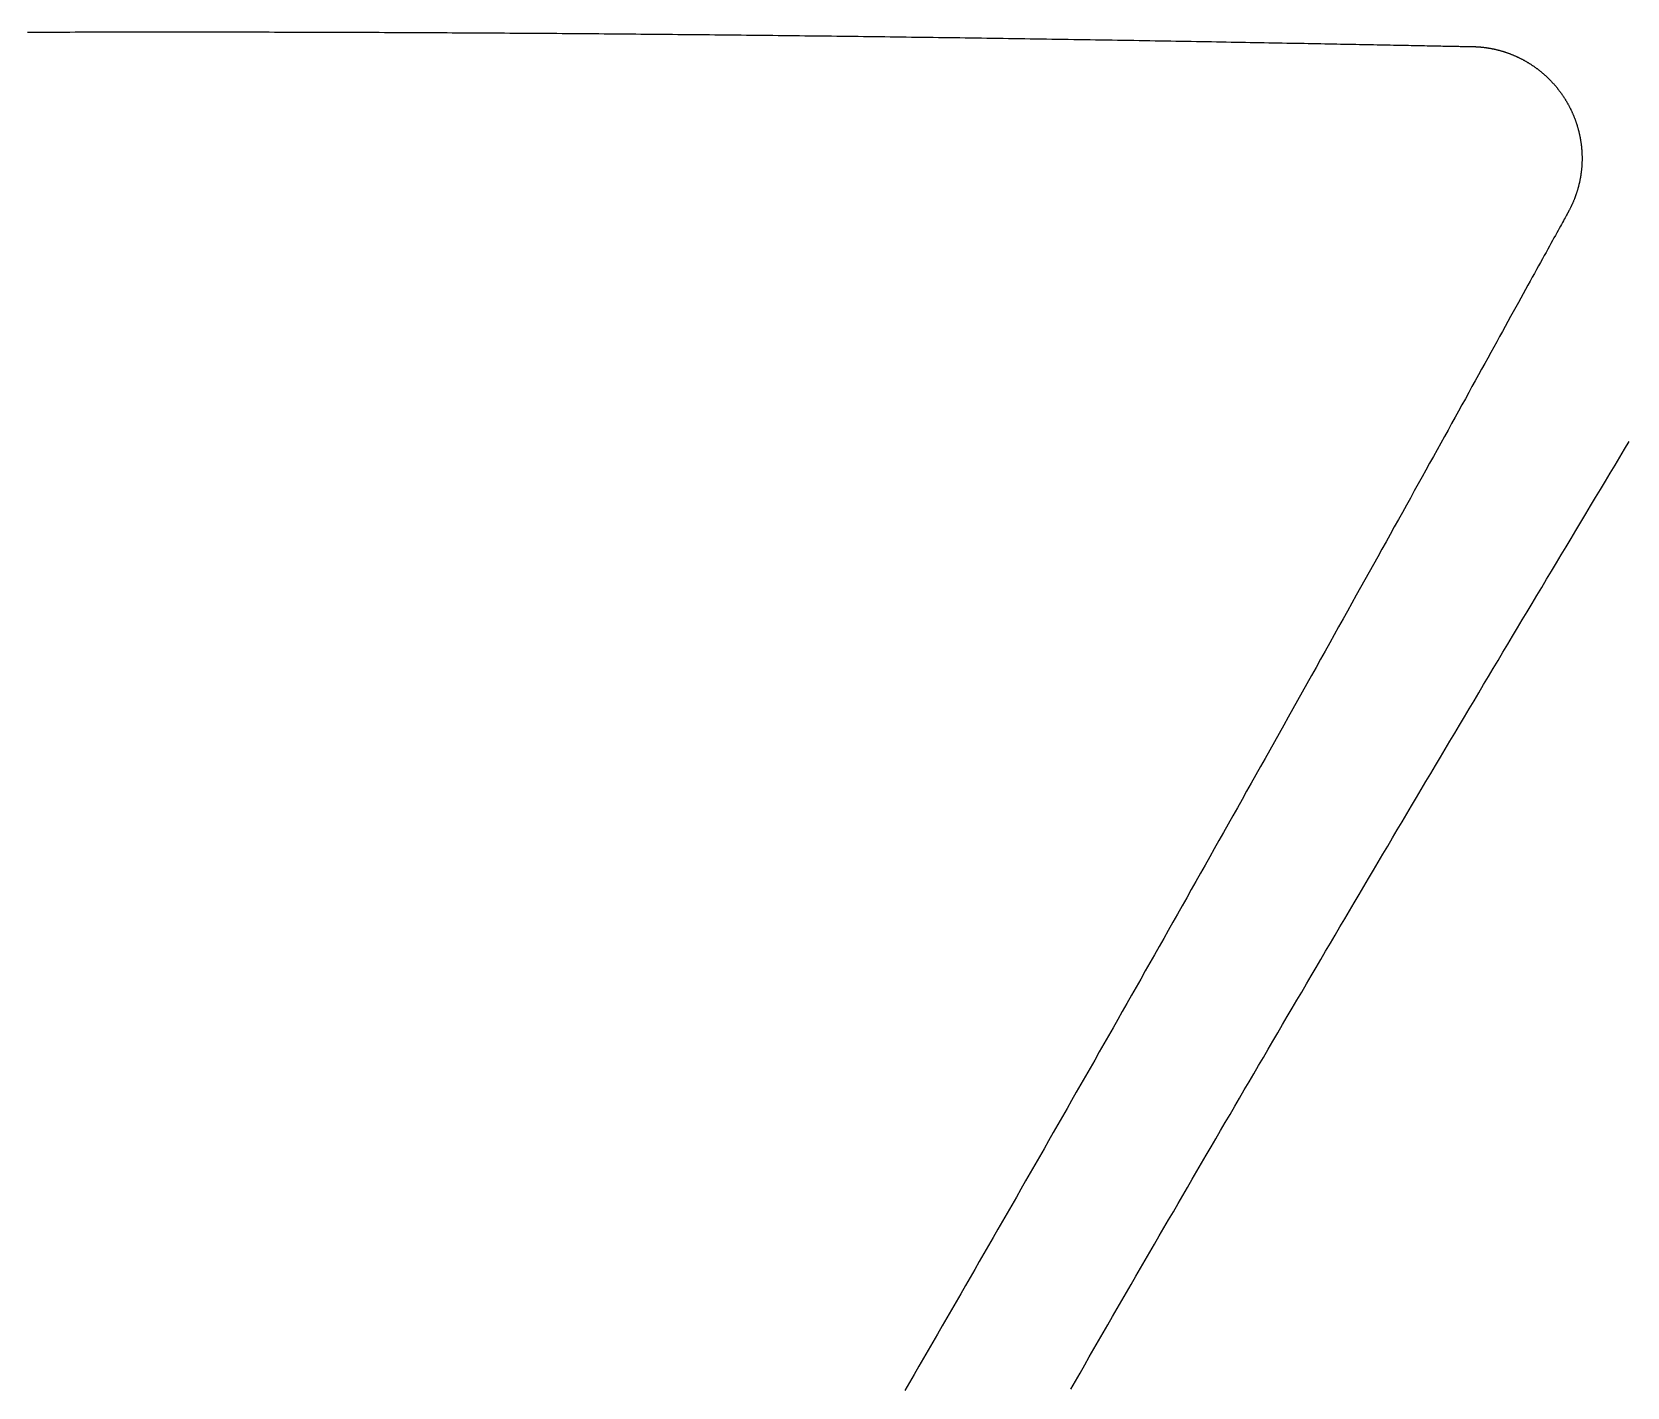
# Model space of a CAD drawing. Extents: x -3 to 136, y 0 to 121.
# Drawn here: x 64.88 to 81.09, y 74.51 to 88.28 of the extents above; entities that cross this region are included whole.
import ezdxf

# ---------------------------------------------------------------- set-up
doc = ezdxf.new("R2010")
doc.units = 0
doc.layers.get('0').update_dxf_attribs({"linetype": 'CONTINUOUS'})

msp = doc.modelspace()

# ---------------------------------------------------------------- linework, layer by layer
for points in [[(64.8318, 88.282, 0), (64.8855, 88.2821, 0), (64.9393, 88.2822, 0), (64.993, 88.2824, 0), (65.0467, 88.2825, 0), (65.1004, 88.2826, 0), (65.1541, 88.2827, 0), (65.2077, 88.2828, 0), (65.2614, 88.2829, 0), (65.315, 88.283, 0), (65.3686, 88.2831, 0), (65.4222, 88.2832, 0), (65.4758, 88.2833, 0), (65.5293, 88.2834, 0), (65.5829, 88.2835, 0), (65.6364, 88.2835, 0), (65.6899, 88.2836, 0), (65.7434, 88.2836, 0), (65.7969, 88.2837, 0), (65.8504, 88.2837, 0), (65.9038, 88.2838, 0), (65.9573, 88.2838, 0), (66.0107, 88.2838, 0), (66.0641, 88.2839, 0), (66.1175, 88.2839, 0), (66.1709, 88.2839, 0), (66.2243, 88.2839, 0), (66.2777, 88.2839, 0), (66.331, 88.2839, 0), (66.3844, 88.2839, 0), (66.4377, 88.2839, 0), (66.491, 88.2839, 0), (66.5443, 88.2838, 0), (66.5976, 88.2838, 0), (66.6509, 88.2838, 0), (66.7042, 88.2837, 0), (66.7575, 88.2837, 0), (66.8108, 88.2836, 0), (66.864, 88.2836, 0), (66.9173, 88.2835, 0), (66.9705, 88.2835, 0), (67.0238, 88.2834, 0), (67.077, 88.2833, 0), (67.1302, 88.2832, 0), (67.1834, 88.2831, 0), (67.2366, 88.2831, 0), (67.2898, 88.283, 0), (67.343, 88.2829, 0), (67.3962, 88.2827, 0), (67.4494, 88.2826, 0), (67.5026, 88.2825, 0), (67.5558, 88.2824, 0), (67.6089, 88.2823, 0), (67.6621, 88.2821, 0), (67.7153, 88.282, 0), (67.7684, 88.2818, 0), (67.8216, 88.2817, 0), (67.8747, 88.2815, 0), (67.9279, 88.2814, 0), (67.981, 88.2812, 0), (68.0342, 88.281, 0), (68.0873, 88.2809, 0), (68.1404, 88.2807, 0), (68.1936, 88.2805, 0), (68.2467, 88.2803, 0), (68.2998, 88.2801, 0), (68.353, 88.2799, 0), (68.4061, 88.2797, 0), (68.4592, 88.2795, 0), (68.5124, 88.2792, 0), (68.5655, 88.279, 0), (68.6186, 88.2788, 0), (68.6718, 88.2786, 0), (68.7249, 88.2783, 0), (68.778, 88.2781, 0), (68.8312, 88.2778, 0), (68.8843, 88.2776, 0), (68.9375, 88.2773, 0), (68.9906, 88.277, 0), (69.0438, 88.2768, 0), (69.0969, 88.2765, 0), (69.1501, 88.2762, 0), (69.2032, 88.2759, 0), (69.2564, 88.2756, 0), (69.3096, 88.2753, 0), (69.3627, 88.275, 0), (69.4159, 88.2747, 0), (69.4691, 88.2744, 0), (69.5223, 88.2741, 0), (69.5755, 88.2738, 0), (69.6287, 88.2734, 0), (69.6819, 88.2731, 0), (69.7351, 88.2728, 0), (69.7883, 88.2724, 0), (69.8415, 88.2721, 0), (69.8947, 88.2717, 0), (69.948, 88.2714, 0), (70.0012, 88.271, 0), (70.0545, 88.2706, 0), (70.1077, 88.2703, 0), (70.161, 88.2699, 0), (70.2143, 88.2695, 0), (70.2676, 88.2691, 0), (70.3209, 88.2687, 0), (70.3742, 88.2683, 0), (70.4275, 88.2679, 0), (70.4808, 88.2675, 0), (70.5342, 88.2671, 0), (70.5875, 88.2667, 0), (70.6409, 88.2662, 0), (70.6942, 88.2658, 0), (70.7476, 88.2654, 0), (70.801, 88.2649, 0), (70.8544, 88.2645, 0), (70.9079, 88.264, 0), (70.9613, 88.2636, 0), (71.0147, 88.2631, 0), (71.0682, 88.2626, 0), (71.1217, 88.2622, 0), (71.1752, 88.2617, 0), (71.2287, 88.2612, 0), (71.2822, 88.2607, 0), (71.3357, 88.2602, 0), (71.3892, 88.2597, 0), (71.4428, 88.2592, 0), (71.4964, 88.2587, 0), (71.55, 88.2582, 0), (71.6036, 88.2577, 0), (71.6572, 88.2572, 0), (71.7109, 88.2566, 0), (71.7645, 88.2561, 0), (71.8182, 88.2556, 0), (71.8719, 88.255, 0), (71.9256, 88.2545, 0), (71.9793, 88.2539, 0), (72.0331, 88.2534, 0), (72.0868, 88.2528, 0), (72.1406, 88.2522, 0), (72.1944, 88.2517, 0), (72.2482, 88.2511, 0), (72.3021, 88.2505, 0), (72.356, 88.2499, 0), (72.4098, 88.2493, 0), (72.4637, 88.2487, 0), (72.5177, 88.2481, 0), (72.5716, 88.2475, 0), (72.6256, 88.2469, 0), (72.6796, 88.2463, 0), (72.7336, 88.2457, 0), (72.7876, 88.245, 0), (72.8417, 88.2444, 0), (72.8957, 88.2438, 0), (72.9498, 88.2431, 0), (73.004, 88.2425, 0), (73.0581, 88.2418, 0), (73.1123, 88.2412, 0), (73.1665, 88.2405, 0), (73.2207, 88.2398, 0), (73.275, 88.2391, 0), (73.3292, 88.2385, 0), (73.3835, 88.2378, 0), (73.4378, 88.2371, 0), (73.4922, 88.2364, 0), (73.5466, 88.2357, 0), (73.601, 88.235, 0), (73.6554, 88.2343, 0), (73.7098, 88.2336, 0), (73.7643, 88.2329, 0), (73.8188, 88.2321, 0), (73.8734, 88.2314, 0), (73.9279, 88.2307, 0), (73.9825, 88.2299, 0), (74.0371, 88.2292, 0), (74.0918, 88.2284, 0), (74.1465, 88.2277, 0), (74.2012, 88.2269, 0), (74.2559, 88.2262, 0), (74.3107, 88.2254, 0), (74.3655, 88.2246, 0), (74.4203, 88.2239, 0), (74.4752, 88.2231, 0), (74.5301, 88.2223, 0), (74.585, 88.2215, 0), (74.6399, 88.2207, 0), (74.6949, 88.2199, 0), (74.7499, 88.2191, 0), (74.805, 88.2183, 0), (74.8601, 88.2175, 0), (74.9152, 88.2166, 0), (74.9703, 88.2158, 0), (75.0255, 88.215, 0), (75.0807, 88.2141, 0), (75.136, 88.2133, 0), (75.1913, 88.2124, 0), (75.2466, 88.2116, 0), (75.302, 88.2107, 0), (75.3574, 88.2099, 0), (75.4128, 88.209, 0), (75.4682, 88.2081, 0), (75.5237, 88.2073, 0), (75.5793, 88.2064, 0), (75.6348, 88.2055, 0), (75.6904, 88.2046, 0), (75.7461, 88.2037, 0), (75.8018, 88.2028, 0), (75.8574, 88.2019, 0), (75.9128, 88.201, 0), (75.968, 88.2001, 0), (76.023, 88.1992, 0), (76.0777, 88.1983, 0), (76.1322, 88.1974, 0), (76.1865, 88.1965, 0), (76.2405, 88.1956, 0), (76.2942, 88.1947, 0), (76.3478, 88.1938, 0), (76.401, 88.1929, 0), (76.454, 88.192, 0), (76.5067, 88.1911, 0), (76.5591, 88.1902, 0), (76.6113, 88.1893, 0), (76.6632, 88.1884, 0), (76.7147, 88.1875, 0), (76.766, 88.1866, 0), (76.817, 88.1857, 0), (76.8677, 88.1848, 0), (76.918, 88.1839, 0), (76.9681, 88.183, 0), (77.0178, 88.1822, 0), (77.0672, 88.1813, 0), (77.1163, 88.1804, 0), (77.165, 88.1795, 0), (77.2134, 88.1787, 0), (77.2615, 88.1778, 0), (77.3091, 88.1769, 0), (77.3565, 88.1761, 0), (77.4035, 88.1752, 0), (77.4501, 88.1744, 0), (77.4963, 88.1735, 0), (77.5422, 88.1727, 0), (77.5876, 88.1719, 0), (77.6327, 88.171, 0), (77.6774, 88.1702, 0), (77.7217, 88.1694, 0), (77.7656, 88.1686, 0), (77.8091, 88.1678, 0), (77.8522, 88.167, 0), (77.8948, 88.1662, 0), (77.9371, 88.1654, 0), (77.9789, 88.1646, 0), (78.0203, 88.1638, 0), (78.0612, 88.163, 0), (78.1017, 88.1623, 0), (78.1417, 88.1615, 0), (78.1813, 88.1608, 0), (78.2205, 88.16, 0), (78.2591, 88.1593, 0), (78.2973, 88.1585, 0), (78.3351, 88.1578, 0), (78.3723, 88.1571, 0), (78.4091, 88.1564, 0), (78.4454, 88.1557, 0), (78.4812, 88.155, 0), (78.5165, 88.1543, 0), (78.5512, 88.1537, 0), (78.5855, 88.153, 0), (78.6193, 88.1524, 0), (78.6525, 88.1517, 0), (78.6852, 88.1511, 0), (78.7174, 88.1504, 0), (78.7491, 88.1498, 0), (78.7802, 88.1492, 0), (78.8108, 88.1486, 0), (78.8408, 88.148, 0), (78.8703, 88.1475, 0), (78.8992, 88.1469, 0), (78.9275, 88.1463, 0), (78.9553, 88.1458, 0), (78.9825, 88.1453, 0), (79.0091, 88.1447, 0), (79.0351, 88.1442, 0), (79.0606, 88.1437, 0), (79.0854, 88.1432, 0), (79.1097, 88.1428, 0), (79.1333, 88.1423, 0), (79.1564, 88.1419, 0), (79.1788, 88.1414, 0), (79.2006, 88.141, 0), (79.2218, 88.1406, 0), (79.2423, 88.1402, 0), (79.2622, 88.1398, 0), (79.2815, 88.1394, 0), (79.3001, 88.139, 0), (79.3181, 88.1387, 0), (79.3354, 88.1384, 0), (79.3521, 88.138, 0), (79.3681, 88.1377, 0), (79.3834, 88.1374, 0), (79.398, 88.1372, 0), (79.412, 88.1369, 0), (79.4253, 88.1366, 0), (79.4378, 88.1364, 0), (79.4497, 88.1362, 0), (79.4609, 88.136, 0), (79.4714, 88.1358, 0), (79.4812, 88.1356, 0), (79.4902, 88.1355, 0), (79.4985, 88.1353, 0), (79.5061, 88.1352, 0), (79.513, 88.1351, 0), (79.5192, 88.135, 0)], [(79.5192, 88.135, 0), (79.5244, 88.1349, 0), (79.5296, 88.1348, 0), (79.5349, 88.1346, 0), (79.5401, 88.1345, 0), (79.5454, 88.1343, 0), (79.5506, 88.1341, 0), (79.5558, 88.1338, 0), (79.5611, 88.1336, 0), (79.5663, 88.1333, 0), (79.5716, 88.133, 0), (79.5768, 88.1326, 0), (79.582, 88.1323, 0), (79.5872, 88.1319, 0), (79.5925, 88.1315, 0), (79.5977, 88.131, 0), (79.6029, 88.1306, 0), (79.6081, 88.1301, 0), (79.6133, 88.1296, 0), (79.6185, 88.1291, 0), (79.6237, 88.1285, 0), (79.629, 88.1279, 0), (79.6342, 88.1273, 0), (79.6394, 88.1267, 0), (79.6446, 88.1261, 0), (79.6497, 88.1254, 0), (79.6549, 88.1247, 0), (79.6601, 88.124, 0), (79.6653, 88.1232, 0), (79.6705, 88.1224, 0), (79.6757, 88.1216, 0), (79.6808, 88.1208, 0), (79.686, 88.12, 0), (79.6912, 88.1191, 0), (79.6963, 88.1182, 0), (79.7015, 88.1173, 0), (79.7066, 88.1164, 0), (79.7118, 88.1154, 0), (79.7169, 88.1144, 0), (79.7221, 88.1134, 0), (79.7272, 88.1124, 0), (79.7323, 88.1113, 0), (79.7375, 88.1102, 0), (79.7426, 88.1091, 0), (79.7477, 88.108, 0), (79.7528, 88.1068, 0), (79.7579, 88.1056, 0), (79.763, 88.1044, 0), (79.7681, 88.1032, 0), (79.7732, 88.102, 0), (79.7783, 88.1007, 0), (79.7834, 88.0994, 0), (79.7885, 88.0981, 0), (79.7935, 88.0967, 0), (79.7986, 88.0954, 0), (79.8037, 88.094, 0), (79.8087, 88.0925, 0), (79.8138, 88.0911, 0), (79.8188, 88.0896, 0), (79.8238, 88.0882, 0), (79.8288, 88.0866, 0), (79.8339, 88.0851, 0), (79.8389, 88.0836, 0), (79.8439, 88.082, 0), (79.8489, 88.0804, 0), (79.8538, 88.0788, 0), (79.8588, 88.0771, 0), (79.8638, 88.0754, 0), (79.8687, 88.0737, 0), (79.8737, 88.072, 0), (79.8786, 88.0703, 0), (79.8836, 88.0685, 0), (79.8885, 88.0667, 0), (79.8934, 88.0649, 0), (79.8983, 88.0631, 0), (79.9032, 88.0612, 0), (79.9081, 88.0594, 0), (79.913, 88.0575, 0), (79.9179, 88.0556, 0), (79.9227, 88.0536, 0), (79.9276, 88.0516, 0), (79.9324, 88.0497, 0), (79.9373, 88.0476, 0), (79.9421, 88.0456, 0), (79.9469, 88.0436, 0), (79.9517, 88.0415, 0), (79.9565, 88.0394, 0), (79.9613, 88.0373, 0), (79.9661, 88.0351, 0), (79.9708, 88.033, 0), (79.9756, 88.0308, 0), (79.9804, 88.0286, 0), (79.9851, 88.0263, 0), (79.9898, 88.0241, 0), (79.9945, 88.0218, 0), (79.9993, 88.0195, 0), (80.0039, 88.0172, 0), (80.0086, 88.0148, 0), (80.0133, 88.0125, 0), (80.018, 88.0101, 0), (80.0226, 88.0077, 0), (80.0273, 88.0052, 0), (80.0319, 88.0028, 0), (80.0365, 88.0003, 0), (80.0412, 87.9978, 0), (80.0458, 87.9953, 0), (80.0503, 87.9928, 0), (80.0549, 87.9902, 0), (80.0595, 87.9876, 0), (80.0641, 87.985, 0), (80.0686, 87.9824, 0), (80.0731, 87.9798, 0), (80.0776, 87.9771, 0), (80.0822, 87.9744, 0), (80.0866, 87.9717, 0), (80.0911, 87.969, 0), (80.0956, 87.9662, 0), (80.1, 87.9635, 0), (80.1045, 87.9607, 0), (80.1089, 87.9579, 0), (80.1133, 87.9551, 0), (80.1177, 87.9522, 0), (80.1221, 87.9494, 0), (80.1265, 87.9465, 0), (80.1308, 87.9436, 0), (80.1352, 87.9406, 0), (80.1395, 87.9377, 0), (80.1438, 87.9347, 0), (80.1481, 87.9318, 0), (80.1524, 87.9288, 0), (80.1566, 87.9257, 0), (80.1609, 87.9227, 0), (80.1651, 87.9196, 0), (80.1694, 87.9166, 0), (80.1736, 87.9135, 0), (80.1778, 87.9103, 0), (80.182, 87.9072, 0), (80.1861, 87.9041, 0), (80.1903, 87.9009, 0), (80.1944, 87.8977, 0), (80.1985, 87.8945, 0), (80.2027, 87.8913, 0), (80.2067, 87.888, 0), (80.2108, 87.8847, 0), (80.2149, 87.8815, 0), (80.2189, 87.8781, 0), (80.223, 87.8748, 0), (80.227, 87.8715, 0), (80.231, 87.8681, 0), (80.235, 87.8647, 0), (80.2389, 87.8614, 0), (80.2429, 87.8579, 0), (80.2468, 87.8545, 0), (80.2508, 87.8511, 0), (80.2547, 87.8476, 0), (80.2586, 87.8441, 0), (80.2624, 87.8406, 0), (80.2663, 87.8371, 0), (80.2701, 87.8335, 0), (80.274, 87.83, 0), (80.2778, 87.8264, 0), (80.2816, 87.8228, 0), (80.2853, 87.8192, 0), (80.2891, 87.8156, 0), (80.2928, 87.8119, 0), (80.2966, 87.8083, 0), (80.3003, 87.8046, 0), (80.304, 87.8009, 0), (80.3077, 87.7972, 0), (80.3113, 87.7934, 0), (80.315, 87.7897, 0), (80.3186, 87.7859, 0), (80.3222, 87.7821, 0), (80.3258, 87.7783, 0), (80.3294, 87.7745, 0), (80.3329, 87.7707, 0), (80.3365, 87.7668, 0), (80.34, 87.763, 0), (80.3435, 87.7591, 0), (80.347, 87.7552, 0), (80.3505, 87.7513, 0), (80.3539, 87.7473, 0), (80.3574, 87.7434, 0), (80.3608, 87.7394, 0), (80.3642, 87.7354, 0), (80.3676, 87.7315, 0), (80.3709, 87.7274, 0), (80.3743, 87.7234, 0), (80.3776, 87.7194, 0), (80.3809, 87.7153, 0), (80.3842, 87.7112, 0), (80.3875, 87.7071, 0), (80.3907, 87.703, 0), (80.394, 87.6989, 0), (80.3972, 87.6947, 0), (80.4004, 87.6906, 0), (80.4036, 87.6864, 0), (80.4068, 87.6822, 0), (80.4099, 87.678, 0), (80.413, 87.6738, 0), (80.4161, 87.6696, 0), (80.4192, 87.6654, 0), (80.4223, 87.6611, 0), (80.4253, 87.6568, 0), (80.4283, 87.6526, 0), (80.4313, 87.6483, 0), (80.4343, 87.644, 0), (80.4373, 87.6396, 0), (80.4402, 87.6353, 0), (80.4431, 87.631, 0), (80.446, 87.6266, 0), (80.4489, 87.6222, 0), (80.4518, 87.6179, 0), (80.4546, 87.6135, 0), (80.4574, 87.6091, 0), (80.4602, 87.6046, 0), (80.463, 87.6002, 0), (80.4658, 87.5958, 0), (80.4685, 87.5913, 0), (80.4712, 87.5868, 0), (80.4739, 87.5824, 0), (80.4766, 87.5779, 0), (80.4792, 87.5734, 0), (80.4819, 87.5688, 0), (80.4845, 87.5643, 0), (80.4871, 87.5598, 0), (80.4896, 87.5552, 0), (80.4922, 87.5507, 0), (80.4947, 87.5461, 0), (80.4972, 87.5415, 0), (80.4997, 87.5369, 0), (80.5022, 87.5323, 0), (80.5046, 87.5277, 0), (80.507, 87.523, 0), (80.5094, 87.5184, 0), (80.5118, 87.5138, 0), (80.5142, 87.5091, 0), (80.5165, 87.5044, 0), (80.5188, 87.4997, 0), (80.5211, 87.495, 0), (80.5234, 87.4903, 0), (80.5256, 87.4856, 0), (80.5279, 87.4809, 0), (80.5301, 87.4762, 0), (80.5322, 87.4714, 0), (80.5344, 87.4667, 0), (80.5365, 87.4619, 0), (80.5387, 87.4571, 0), (80.5408, 87.4523, 0), (80.5428, 87.4475, 0), (80.5449, 87.4427, 0), (80.5469, 87.4379, 0), (80.5489, 87.4331, 0), (80.5509, 87.4282, 0), (80.5529, 87.4234, 0), (80.5548, 87.4185, 0), (80.5568, 87.4137, 0), (80.5587, 87.4088, 0), (80.5605, 87.4039, 0), (80.5624, 87.399, 0), (80.5642, 87.3941, 0), (80.566, 87.3892, 0), (80.5678, 87.3843, 0), (80.5696, 87.3794, 0), (80.5713, 87.3745, 0), (80.573, 87.3695, 0), (80.5747, 87.3646, 0), (80.5764, 87.3596, 0), (80.5781, 87.3546, 0), (80.5797, 87.3497, 0), (80.5813, 87.3447, 0), (80.5829, 87.3397, 0), (80.5845, 87.3347, 0), (80.586, 87.3297, 0), (80.5875, 87.3246, 0), (80.589, 87.3196, 0), (80.5905, 87.3146, 0), (80.5919, 87.3095, 0), (80.5934, 87.3045, 0), (80.5948, 87.2994, 0), (80.5961, 87.2944, 0), (80.5975, 87.2893, 0), (80.5988, 87.2842, 0), (80.6001, 87.2792, 0), (80.6014, 87.2741, 0), (80.6027, 87.269, 0), (80.6039, 87.2639, 0), (80.6051, 87.2588, 0), (80.6063, 87.2537, 0), (80.6075, 87.2486, 0), (80.6086, 87.2435, 0), (80.6097, 87.2384, 0), (80.6108, 87.2332, 0), (80.6119, 87.2281, 0), (80.6129, 87.223, 0), (80.614, 87.2178, 0), (80.615, 87.2127, 0), (80.6159, 87.2076, 0), (80.6169, 87.2024, 0), (80.6178, 87.1973, 0), (80.6187, 87.1921, 0), (80.6196, 87.187, 0), (80.6205, 87.1818, 0), (80.6213, 87.1767, 0), (80.6221, 87.1715, 0), (80.6229, 87.1663, 0), (80.6237, 87.1611, 0), (80.6244, 87.156, 0), (80.6251, 87.1508, 0), (80.6258, 87.1456, 0), (80.6265, 87.1404, 0), (80.6271, 87.1352, 0), (80.6277, 87.1301, 0), (80.6283, 87.1249, 0), (80.6289, 87.1197, 0), (80.6294, 87.1145, 0), (80.63, 87.1093, 0), (80.6305, 87.1041, 0), (80.6309, 87.0989, 0), (80.6314, 87.0937, 0), (80.6318, 87.0885, 0), (80.6322, 87.0833, 0), (80.6326, 87.078, 0), (80.6329, 87.0728, 0), (80.6333, 87.0676, 0), (80.6336, 87.0624, 0), (80.6339, 87.0572, 0), (80.6341, 87.052, 0), (80.6344, 87.0468, 0), (80.6346, 87.0415, 0), (80.6348, 87.0363, 0), (80.6349, 87.0311, 0), (80.6351, 87.0259, 0), (80.6352, 87.0206, 0), (80.6353, 87.0154, 0), (80.6353, 87.0102, 0), (80.6354, 87.005, 0), (80.6354, 86.9997, 0), (80.6354, 86.9945, 0), (80.6354, 86.9893, 0), (80.6353, 86.9841, 0), (80.6352, 86.9788, 0), (80.6351, 86.9736, 0), (80.635, 86.9684, 0), (80.6349, 86.9631, 0), (80.6347, 86.9579, 0), (80.6345, 86.9527, 0), (80.6343, 86.9475, 0), (80.634, 86.9422, 0), (80.6337, 86.937, 0), (80.6334, 86.9318, 0), (80.6331, 86.9266, 0), (80.6328, 86.9213, 0), (80.6324, 86.9161, 0), (80.632, 86.9109, 0), (80.6316, 86.9057, 0), (80.6312, 86.9004, 0), (80.6307, 86.8952, 0), (80.6302, 86.89, 0), (80.6297, 86.8848, 0), (80.6292, 86.8796, 0), (80.6286, 86.8744, 0), (80.628, 86.8691, 0), (80.6274, 86.8639, 0), (80.6268, 86.8587, 0), (80.6261, 86.8535, 0), (80.6254, 86.8483, 0), (80.6247, 86.8431, 0), (80.624, 86.8379, 0), (80.6232, 86.8327, 0), (80.6225, 86.8276, 0), (80.6217, 86.8224, 0), (80.6208, 86.8172, 0), (80.62, 86.812, 0), (80.6191, 86.8069, 0), (80.6182, 86.8017, 0), (80.6173, 86.7966, 0), (80.6164, 86.7914, 0), (80.6154, 86.7863, 0), (80.6144, 86.7811, 0), (80.6134, 86.776, 0), (80.6123, 86.7709, 0), (80.6113, 86.7657, 0), (80.6102, 86.7606, 0), (80.6091, 86.7555, 0), (80.608, 86.7504, 0), (80.6068, 86.7453, 0), (80.6056, 86.7402, 0), (80.6044, 86.7351, 0), (80.6032, 86.7301, 0), (80.6019, 86.725, 0), (80.6007, 86.7199, 0), (80.5994, 86.7149, 0), (80.598, 86.7098, 0), (80.5967, 86.7047, 0), (80.5953, 86.6997, 0), (80.594, 86.6947, 0), (80.5925, 86.6896, 0), (80.5911, 86.6846, 0), (80.5896, 86.6796, 0), (80.5882, 86.6746, 0), (80.5867, 86.6696, 0), (80.5851, 86.6646, 0), (80.5836, 86.6596, 0), (80.582, 86.6546, 0), (80.5804, 86.6497, 0), (80.5788, 86.6447, 0), (80.5771, 86.6397, 0), (80.5755, 86.6348, 0), (80.5738, 86.6298, 0), (80.5721, 86.6249, 0), (80.5703, 86.62, 0), (80.5686, 86.6151, 0), (80.5668, 86.6102, 0), (80.565, 86.6052, 0), (80.5632, 86.6004, 0), (80.5613, 86.5955, 0), (80.5594, 86.5906, 0), (80.5575, 86.5857, 0), (80.5556, 86.5809, 0), (80.5537, 86.576, 0), (80.5517, 86.5712, 0), (80.5497, 86.5663, 0), (80.5477, 86.5615, 0), (80.5457, 86.5567, 0), (80.5436, 86.5519, 0), (80.5416, 86.5471, 0), (80.5395, 86.5423, 0), (80.5373, 86.5375, 0), (80.5352, 86.5327, 0), (80.533, 86.528, 0), (80.5308, 86.5232, 0), (80.5286, 86.5185, 0), (80.5264, 86.5138, 0), (80.5241, 86.509, 0), (80.5219, 86.5043, 0), (80.5196, 86.4996, 0), (80.5172, 86.4949, 0), (80.5149, 86.4902, 0), (80.5125, 86.4856, 0), (80.5101, 86.4809, 0), (80.5077, 86.4763, 0), (80.5053, 86.4716, 0), (80.5028, 86.467, 0), (80.5004, 86.4624, 0), (80.4979, 86.4578, 0), (80.4954, 86.4532, 0), (80.4928, 86.4486, 0)], [(80.4928, 86.4486, 0), (80.4882, 86.4404, 0), (80.483, 86.4308, 0), (80.4769, 86.42, 0), (80.4702, 86.4078, 0), (80.4627, 86.3943, 0), (80.4546, 86.3796, 0), (80.4457, 86.3635, 0), (80.4362, 86.3462, 0), (80.4259, 86.3276, 0), (80.415, 86.3077, 0), (80.4034, 86.2867, 0), (80.3911, 86.2644, 0), (80.3781, 86.2408, 0), (80.3645, 86.2161, 0), (80.3503, 86.1902, 0), (80.3353, 86.1631, 0), (80.3198, 86.1348, 0), (80.3036, 86.1054, 0), (80.2867, 86.0748, 0), (80.2693, 86.0431, 0), (80.2512, 86.0102, 0), (80.2325, 85.9763, 0), (80.2132, 85.9412, 0), (80.1933, 85.9051, 0), (80.1728, 85.8678, 0), (80.1517, 85.8295, 0), (80.13, 85.7901, 0), (80.1077, 85.7497, 0), (80.0849, 85.7082, 0), (80.0615, 85.6658, 0), (80.0375, 85.6222, 0), (80.013, 85.5777, 0), (79.9879, 85.5322, 0), (79.9623, 85.4857, 0), (79.9362, 85.4383, 0), (79.9095, 85.3899, 0), (79.8823, 85.3405, 0), (79.8545, 85.2902, 0), (79.8263, 85.239, 0), (79.7975, 85.1868, 0), (79.7682, 85.1338, 0), (79.7385, 85.0798, 0), (79.7082, 85.025, 0), (79.6775, 84.9693, 0), (79.6462, 84.9127, 0), (79.6145, 84.8553, 0), (79.5824, 84.7971, 0), (79.5497, 84.738, 0), (79.5166, 84.6781, 0), (79.4831, 84.6174, 0), (79.4491, 84.5559, 0), (79.4147, 84.4937, 0), (79.3798, 84.4306, 0), (79.3445, 84.3668, 0), (79.3088, 84.3023, 0), (79.2727, 84.237, 0), (79.2361, 84.171, 0), (79.1992, 84.1043, 0), (79.1619, 84.0368, 0), (79.1241, 83.9687, 0), (79.086, 83.8999, 0), (79.0475, 83.8304, 0), (79.0086, 83.7603, 0), (78.9694, 83.6895, 0), (78.9297, 83.618, 0), (78.8898, 83.546, 0), (78.8494, 83.4733, 0), (78.8088, 83.4, 0), (78.7678, 83.3262, 0), (78.7264, 83.2517, 0), (78.6847, 83.1767, 0), (78.6427, 83.1011, 0), (78.6004, 83.025, 0), (78.5578, 82.9483, 0), (78.5149, 82.8711, 0), (78.4716, 82.7934, 0), (78.4281, 82.7152, 0), (78.3843, 82.6365, 0), (78.3402, 82.5573, 0), (78.2958, 82.4776, 0), (78.2511, 82.3975, 0), (78.2062, 82.317, 0), (78.1611, 82.2359, 0), (78.1156, 82.1545, 0), (78.07, 82.0727, 0), (78.0241, 81.9904, 0), (77.9779, 81.9078, 0), (77.9315, 81.8247, 0), (77.8849, 81.7413, 0), (77.8381, 81.6576, 0), (77.7911, 81.5735, 0), (77.7438, 81.4891, 0), (77.6966, 81.4047, 0), (77.6494, 81.3203, 0), (77.6022, 81.2361, 0), (77.5551, 81.1519, 0), (77.508, 81.0679, 0), (77.4608, 80.9838, 0), (77.4138, 80.8999, 0), (77.3667, 80.816, 0), (77.3197, 80.7322, 0), (77.2726, 80.6485, 0), (77.2256, 80.5648, 0), (77.1786, 80.4812, 0), (77.1317, 80.3977, 0), (77.0847, 80.3142, 0), (77.0378, 80.2308, 0), (76.9909, 80.1475, 0), (76.944, 80.0642, 0), (76.8971, 79.9809, 0), (76.8502, 79.8978, 0), (76.8033, 79.8147, 0), (76.7565, 79.7316, 0), (76.7097, 79.6486, 0), (76.6628, 79.5656, 0), (76.616, 79.4827, 0), (76.5692, 79.3999, 0), (76.5224, 79.3171, 0), (76.4756, 79.2343, 0), (76.4288, 79.1516, 0), (76.3821, 79.069, 0), (76.3353, 78.9863, 0), (76.2885, 78.9038, 0), (76.2418, 78.8212, 0), (76.195, 78.7387, 0), (76.1482, 78.6563, 0), (76.1015, 78.5739, 0), (76.0547, 78.4915, 0), (76.008, 78.4091, 0), (75.9612, 78.3268, 0), (75.9145, 78.2446, 0), (75.8677, 78.1623, 0), (75.821, 78.0801, 0), (75.7742, 77.9979, 0), (75.7274, 77.9158, 0), (75.6807, 77.8336, 0), (75.6339, 77.7515, 0), (75.5871, 77.6694, 0), (75.5403, 77.5874, 0), (75.4935, 77.5054, 0), (75.4467, 77.4234, 0), (75.3999, 77.3414, 0), (75.3531, 77.2594, 0), (75.3063, 77.1774, 0), (75.2594, 77.0955, 0), (75.2126, 77.0136, 0), (75.1657, 76.9317, 0), (75.1189, 76.8498, 0), (75.072, 76.7679, 0), (75.0251, 76.686, 0), (74.9781, 76.6041, 0), (74.9312, 76.5223, 0), (74.8843, 76.4404, 0), (74.8373, 76.3586, 0), (74.7903, 76.2767, 0), (74.7433, 76.1949, 0), (74.6963, 76.113, 0), (74.6492, 76.0312, 0), (74.6022, 75.9494, 0), (74.5551, 75.8675, 0), (74.508, 75.7857, 0), (74.4608, 75.7038, 0), (74.4137, 75.622, 0), (74.3665, 75.5401, 0), (74.3193, 75.4582, 0), (74.2721, 75.3764, 0), (74.2248, 75.2945, 0), (74.1775, 75.2126, 0), (74.1302, 75.1306, 0), (74.0829, 75.0487, 0), (74.0355, 74.9668, 0), (73.9881, 74.8848, 0), (73.9407, 74.8028, 0), (73.8932, 74.7208, 0), (73.8457, 74.6388, 0), (73.7982, 74.5568, 0), (73.7506, 74.4747, 0)], [(75.4375, 74.4884, 0), (75.4846, 74.5703, 0), (75.5318, 74.6521, 0), (75.5789, 74.734, 0), (75.6261, 74.8158, 0), (75.6733, 74.8977, 0), (75.7205, 74.9796, 0), (75.7678, 75.0615, 0), (75.8151, 75.1434, 0), (75.8624, 75.2253, 0), (75.9097, 75.3072, 0), (75.9571, 75.3892, 0), (76.0045, 75.4711, 0), (76.0519, 75.5531, 0), (76.0994, 75.6351, 0), (76.1469, 75.7171, 0), (76.1944, 75.7992, 0), (76.242, 75.8812, 0), (76.2896, 75.9633, 0), (76.3372, 76.0454, 0), (76.3849, 76.1276, 0), (76.4326, 76.2097, 0), (76.4803, 76.2919, 0), (76.5281, 76.3742, 0), (76.5759, 76.4564, 0), (76.6238, 76.5387, 0), (76.6717, 76.621, 0), (76.7196, 76.7034, 0), (76.7676, 76.7858, 0), (76.8156, 76.8682, 0), (76.8637, 76.9507, 0), (76.9118, 77.0332, 0), (76.9599, 77.1158, 0), (77.0081, 77.1983, 0), (77.0564, 77.281, 0), (77.1047, 77.3637, 0), (77.153, 77.4464, 0), (77.2014, 77.5292, 0), (77.2498, 77.612, 0), (77.2983, 77.6949, 0), (77.3468, 77.7778, 0), (77.3954, 77.8608, 0), (77.4441, 77.9438, 0), (77.4928, 78.0269, 0), (77.5415, 78.11, 0), (77.5903, 78.1932, 0), (77.639, 78.2762, 0), (77.6877, 78.3592, 0), (77.7364, 78.4422, 0), (77.7851, 78.525, 0), (77.8338, 78.6078, 0), (77.8824, 78.6906, 0), (77.9311, 78.7733, 0), (77.9797, 78.8559, 0), (78.0283, 78.9385, 0), (78.0769, 79.021, 0), (78.1255, 79.1035, 0), (78.1741, 79.186, 0), (78.2227, 79.2684, 0), (78.2713, 79.3507, 0), (78.3199, 79.433, 0), (78.3684, 79.5153, 0), (78.417, 79.5976, 0), (78.4656, 79.6798, 0), (78.5142, 79.762, 0), (78.5628, 79.8441, 0), (78.6114, 79.9263, 0), (78.6599, 80.0084, 0), (78.7085, 80.0905, 0), (78.7572, 80.1726, 0), (78.8058, 80.2546, 0), (78.8544, 80.3367, 0), (78.903, 80.4187, 0), (78.9517, 80.5007, 0), (79.0004, 80.5827, 0), (79.049, 80.6648, 0), (79.0978, 80.7468, 0), (79.1465, 80.8288, 0), (79.1952, 80.9108, 0), (79.244, 80.9928, 0), (79.2928, 81.0749, 0), (79.3416, 81.1569, 0), (79.3904, 81.2389, 0), (79.4393, 81.321, 0), (79.4881, 81.4031, 0), (79.5371, 81.4852, 0), (79.586, 81.5673, 0), (79.635, 81.6495, 0), (79.684, 81.7316, 0), (79.733, 81.8138, 0), (79.7821, 81.896, 0), (79.8312, 81.9783, 0), (79.8804, 82.0606, 0), (79.9296, 82.1429, 0), (79.9788, 82.2253, 0), (80.0281, 82.3077, 0), (80.0774, 82.3902, 0), (80.1268, 82.4727, 0), (80.1762, 82.5552, 0), (80.2256, 82.6378, 0), (80.2751, 82.7205, 0), (80.3247, 82.8032, 0), (80.3743, 82.8859, 0), (80.4239, 82.9688, 0), (80.4736, 83.0516, 0), (80.5234, 83.1346, 0), (80.5732, 83.2176, 0), (80.6231, 83.3007, 0), (80.673, 83.3839, 0), (80.723, 83.4671, 0), (80.7731, 83.5504, 0), (80.8232, 83.6338, 0), (80.8731, 83.7168, 0), (80.9226, 83.7991, 0), (80.9717, 83.8807, 0), (81.0202, 83.9613, 0), (81.0682, 84.0411, 0), (81.1157, 84.12, 0)]]:
    msp.add_polyline3d(points)

doc.saveas('drawing.dxf')
